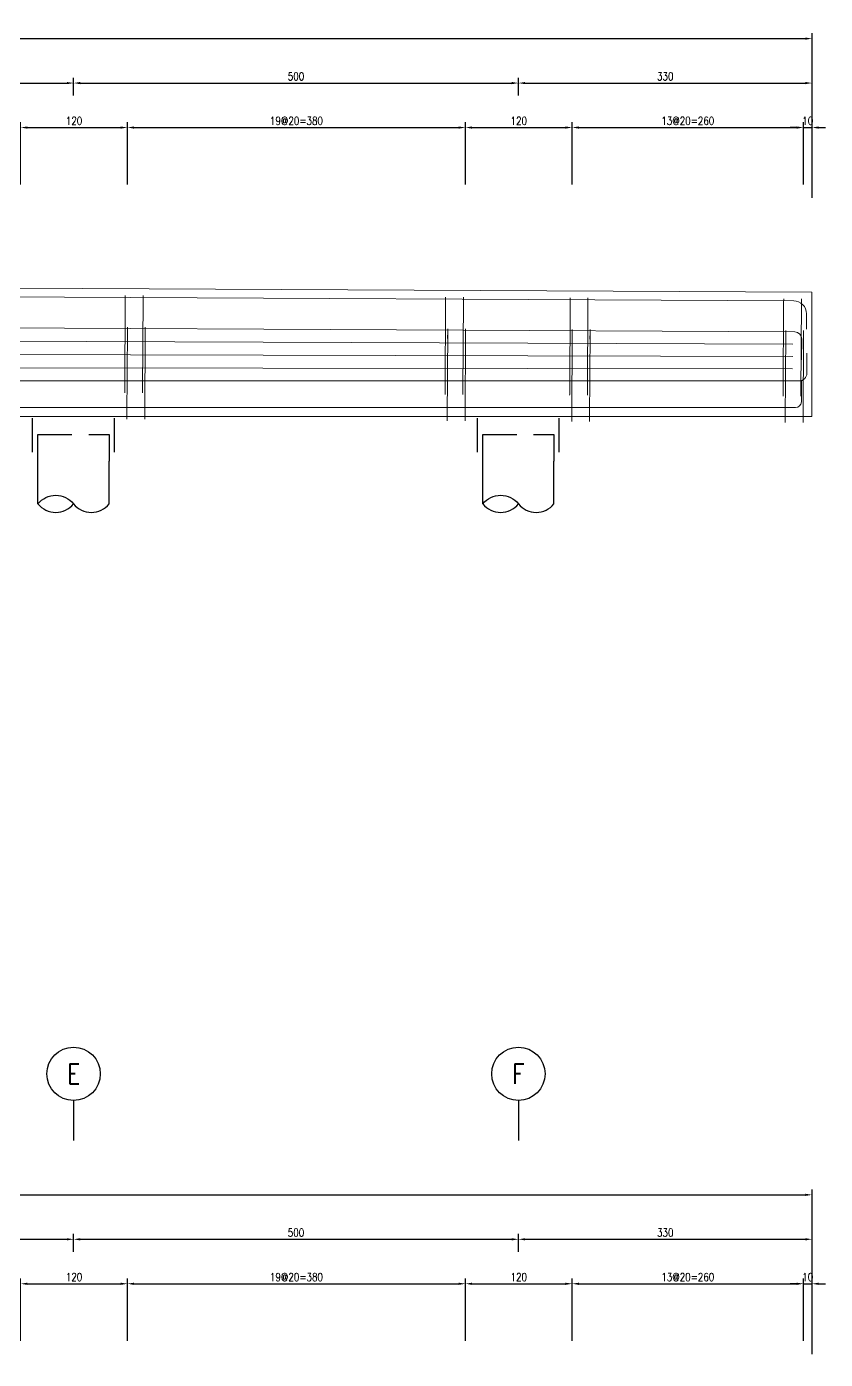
# Model space of a CAD drawing. Extents: x -4754 to 4976, y -19960 to 3841.
# Drawn here: x 1832 to 2730, y -3660 to -2161 of the extents above; entities that cross this region are included whole.
import ezdxf
from ezdxf.enums import TextEntityAlignment as Align

# ---------------------------------------------------------------- set-up
doc = ezdxf.new("R2010")
doc.units = 0
doc.header["$LTSCALE"] = 3
doc.linetypes.add('DASHED', pattern=[19.05, 12.7, -6.35])
doc.layers.get('0').update_dxf_attribs({"linetype": 'CONTINUOUS'})
doc.layers.add('HB_0', color=7, linetype='CONTINUOUS', transparency=0.5)
doc.layers.add('HB_DIM', color=1, linetype='CONTINUOUS')
doc.layers.add('鋼筋', color=3, linetype='CONTINUOUS')
doc.styles.get("Standard").update_dxf_attribs({"font": 'ROMANS.shx', "width": 0.8, "bigfont": 'chineset.shx'})
doc.dimstyles.new('30', dxfattribs={"dimscale": 3, "dimtxt": 3, "dimasz": 2.5, "dimexe": 2, "dimexo": 2, "dimgap": 1, "dimtad": 1, "dimdsep": 46, "dimtxsty": 'Standard', "dimcen": 0, "dimclrd": 256, "dimclre": 256, "dimclrt": 2, "dimadec": 0, "dimazin": 0, "dimtfac": 1, "dimtix": 1, "dimtmove": 2, "dimatfit": 3, "dimfxl": 1, "dimtolj": 1, "dimtzin": 0, "dimarcsym": 0})

# ---------------------------------------------------------------- blocks, each defined once
blk = doc.blocks.new('pile_vertical')
at = {"color": 252, "linetype": 'DASHED'}
for p, q in [((-46, -40), (-46, 0)), ((46, -40), (46, 0))]:
    blk.add_line(p, q, dxfattribs=at)
at = {"linetype": 'Continuous'}
for p, q in [((-40, -98.1), (-40, -50)), ((40, -98.1), (40, -50))]:
    blk.add_line(p, q, dxfattribs=at)
at = {"color": 252, "linetype": 'DASHED'}
blk.add_lwpolyline([(-40, -50), (-40, -20), (40, -20), (40, -50)], dxfattribs=at)
at = {"linetype": 'Continuous'}
for points in [[(-40, -98.1, -0.48), (0, -98.1, 0.48), (40, -98.1, 0.48)], [(-40, -98.1, 0.48), (0, -98.1, 0.48)]]:
    blk.add_lwpolyline(points, format="xyb", dxfattribs=at)
blk = doc.blocks.new('*D125')
at = {"layer": 'HB_DIM', "linetype": 'Continuous', "lineweight": -2}
for p, q in [((1825.1, -2338.8), (1825.1, -2268.8)), ((1832.6, -2274.8), (1937.6, -2274.8)), ((1945.1, -2338.8), (1945.1, -2268.8))]:
    blk.add_line(p, q, dxfattribs=at)
at = {"layer": 'HB_DIM'}
for points in [[(1832.6, -2273.6), (1832.6, -2276.1), (1825.1, -2274.8)], [(1937.6, -2276.1), (1937.6, -2273.6), (1945.1, -2274.8)]]:
    blk.add_solid(points, dxfattribs=at)
at = {"layer": 'HB_DIM', "color": 2, "linetype": 'Continuous', "insert": (1885.1, -2267.3), "char_height": 9, "attachment_point": 5, "rotation": 0}
blk.add_mtext('\\A1;120', dxfattribs=at)
blk = doc.blocks.new('*D126')
at = {"layer": 'HB_DIM', "linetype": 'Continuous', "lineweight": -2}
for p, q in [((1945.1, -2338.8), (1945.1, -2268.8)), ((1952.6, -2274.8), (2317.5, -2274.8)), ((2325, -2338.8), (2325, -2268.8))]:
    blk.add_line(p, q, dxfattribs=at)
at = {"layer": 'HB_DIM'}
for points in [[(1952.6, -2273.6), (1952.6, -2276.1), (1945.1, -2274.8)], [(2317.5, -2276.1), (2317.5, -2273.6), (2325, -2274.8)]]:
    blk.add_solid(points, dxfattribs=at)
at = {"layer": 'HB_DIM', "color": 2, "linetype": 'Continuous', "insert": (2135.1, -2267.3), "char_height": 9, "attachment_point": 5, "rotation": 0}
blk.add_mtext('\\A1;19@20=380', dxfattribs=at)
blk = doc.blocks.new('*D127')
at = {"layer": 'HB_DIM', "linetype": 'Continuous', "lineweight": -2}
for p, q in [((2325, -2338.8), (2325, -2268.8)), ((2332.5, -2274.8), (2437.5, -2274.8)), ((2445, -2338.8), (2445, -2268.8))]:
    blk.add_line(p, q, dxfattribs=at)
at = {"layer": 'HB_DIM'}
for points in [[(2332.5, -2273.6), (2332.5, -2276.1), (2325, -2274.8)], [(2437.5, -2276.1), (2437.5, -2273.6), (2445, -2274.8)]]:
    blk.add_solid(points, dxfattribs=at)
at = {"layer": 'HB_DIM', "color": 2, "linetype": 'Continuous', "insert": (2385, -2267.3), "char_height": 9, "attachment_point": 5, "rotation": 0}
blk.add_mtext('\\A1;120', dxfattribs=at)
blk = doc.blocks.new('*D128')
at = {"layer": 'HB_DIM', "linetype": 'Continuous', "lineweight": -2}
for p, q in [((2445, -2338.8), (2445, -2268.8)), ((2452.5, -2274.8), (2697.5, -2274.8)), ((2705, -2338.8), (2705, -2268.8))]:
    blk.add_line(p, q, dxfattribs=at)
at = {"layer": 'HB_DIM'}
for points in [[(2452.5, -2273.6), (2452.5, -2276.1), (2445, -2274.8)], [(2697.5, -2276.1), (2697.5, -2273.6), (2705, -2274.8)]]:
    blk.add_solid(points, dxfattribs=at)
at = {"layer": 'HB_DIM', "color": 2, "linetype": 'Continuous', "insert": (2575, -2267.3), "char_height": 9, "attachment_point": 5, "rotation": 0}
blk.add_mtext('\\A1;13@20=260', dxfattribs=at)
blk = doc.blocks.new('*D129')
at = {"layer": 'HB_DIM', "linetype": 'Continuous', "lineweight": -2}
for p, q in [((2697.5, -2274.8), (2690, -2274.8)), ((2705, -2338.8), (2705, -2268.8)), ((2705, -2274.8), (2714.6, -2274.8)), ((2714.6, -2338.8), (2714.6, -2268.8)), ((2722.1, -2274.8), (2729.6, -2274.8))]:
    blk.add_line(p, q, dxfattribs=at)
at = {"layer": 'HB_DIM'}
for points in [[(2697.5, -2276.1), (2697.5, -2273.6), (2705, -2274.8)], [(2722.1, -2273.6), (2722.1, -2276.1), (2714.6, -2274.8)]]:
    blk.add_solid(points, dxfattribs=at)
at = {"layer": 'HB_DIM', "color": 2, "linetype": 'Continuous', "insert": (2709.8, -2267.3), "char_height": 9, "attachment_point": 5, "rotation": 0}
blk.add_mtext('\\A1;10', dxfattribs=at)
blk = doc.blocks.new('*D130')
at = {"layer": 'HB_DIM', "linetype": 'Continuous', "lineweight": -2}
for p, q in [((-265.4, -2338.8), (-265.4, -2168.8)), ((2714.6, -2353.8), (2714.6, -2168.8)), ((-257.9, -2174.8), (2707.1, -2174.8))]:
    blk.add_line(p, q, dxfattribs=at)
at = {"layer": 'HB_DIM'}
for points in [[(-257.9, -2173.6), (-257.9, -2176.1), (-265.4, -2174.8)], [(2707.1, -2176.1), (2707.1, -2173.6), (2714.6, -2174.8)]]:
    blk.add_solid(points, dxfattribs=at)
at = {"layer": 'HB_DIM', "color": 2, "linetype": 'Continuous', "insert": (1224.6, -2167.3), "char_height": 9, "attachment_point": 5, "rotation": 0}
blk.add_mtext('\\A1;2980', dxfattribs=at)
blk = doc.blocks.new('*D135')
at = {"layer": 'HB_DIM', "linetype": 'Continuous', "lineweight": -2}
for p, q in [((1384.6, -2238.8), (1384.6, -2218.8)), ((1392.1, -2224.8), (1877.1, -2224.8)), ((1884.6, -2238.8), (1884.6, -2218.8))]:
    blk.add_line(p, q, dxfattribs=at)
at = {"layer": 'HB_DIM'}
for points in [[(1392.1, -2223.6), (1392.1, -2226.1), (1384.6, -2224.8)], [(1877.1, -2226.1), (1877.1, -2223.6), (1884.6, -2224.8)]]:
    blk.add_solid(points, dxfattribs=at)
at = {"layer": 'HB_DIM', "color": 2, "linetype": 'Continuous', "insert": (1634.6, -2217.3), "char_height": 9, "attachment_point": 5, "rotation": 0}
blk.add_mtext('\\A1;500', dxfattribs=at)
blk = doc.blocks.new('*D136')
at = {"layer": 'HB_DIM', "linetype": 'Continuous', "lineweight": -2}
for p, q in [((1884.6, -2238.8), (1884.6, -2218.8)), ((1892.1, -2224.8), (2377.1, -2224.8)), ((2384.6, -2238.8), (2384.6, -2218.8))]:
    blk.add_line(p, q, dxfattribs=at)
at = {"layer": 'HB_DIM'}
for points in [[(1892.1, -2223.6), (1892.1, -2226.1), (1884.6, -2224.8)], [(2377.1, -2226.1), (2377.1, -2223.6), (2384.6, -2224.8)]]:
    blk.add_solid(points, dxfattribs=at)
at = {"layer": 'HB_DIM', "color": 2, "linetype": 'Continuous', "insert": (2134.6, -2217.3), "char_height": 9, "attachment_point": 5, "rotation": 0}
blk.add_mtext('\\A1;500', dxfattribs=at)
blk = doc.blocks.new('*D137')
at = {"layer": 'HB_DIM', "linetype": 'Continuous', "lineweight": -2}
for p, q in [((2384.6, -2238.8), (2384.6, -2218.8)), ((2392.1, -2224.8), (2707.1, -2224.8)), ((2714.6, -2338.8), (2714.6, -2218.8))]:
    blk.add_line(p, q, dxfattribs=at)
at = {"layer": 'HB_DIM'}
for points in [[(2392.1, -2223.6), (2392.1, -2226.1), (2384.6, -2224.8)], [(2707.1, -2226.1), (2707.1, -2223.6), (2714.6, -2224.8)]]:
    blk.add_solid(points, dxfattribs=at)
at = {"layer": 'HB_DIM', "color": 2, "linetype": 'Continuous', "insert": (2549.6, -2217.3), "char_height": 9, "attachment_point": 5, "rotation": 0}
blk.add_mtext('\\A1;330', dxfattribs=at)
blk = doc.blocks.new('line_guide')
at = {"color": 4, "linetype": 'Continuous'}
blk.add_line((0, 0), (0, -45), dxfattribs=at)
blk.add_circle((0, 30), 30, dxfattribs=at)
at = {"color": 4, "linetype": 'Continuous', "width": 0.8}
blk.add_attdef('A', text='', height=22.5, dxfattribs=at).set_placement((0, 30), align=Align.MIDDLE)
blk = doc.blocks.new('*D151')
at = {"layer": 'HB_DIM', "linetype": 'Continuous', "lineweight": -2}
for p, q in [((1825.1, -3638.8), (1825.1, -3568.8)), ((1832.6, -3574.8), (1937.6, -3574.8)), ((1945.1, -3638.8), (1945.1, -3568.8))]:
    blk.add_line(p, q, dxfattribs=at)
at = {"layer": 'HB_DIM'}
for points in [[(1832.6, -3573.6), (1832.6, -3576.1), (1825.1, -3574.8)], [(1937.6, -3576.1), (1937.6, -3573.6), (1945.1, -3574.8)]]:
    blk.add_solid(points, dxfattribs=at)
at = {"layer": 'HB_DIM', "color": 2, "linetype": 'Continuous', "insert": (1885.1, -3567.3), "char_height": 9, "attachment_point": 5, "rotation": 0}
blk.add_mtext('\\A1;120', dxfattribs=at)
blk = doc.blocks.new('*D152')
at = {"layer": 'HB_DIM', "linetype": 'Continuous', "lineweight": -2}
for p, q in [((1945.1, -3638.8), (1945.1, -3568.8)), ((1952.6, -3574.8), (2317.5, -3574.8)), ((2325, -3638.8), (2325, -3568.8))]:
    blk.add_line(p, q, dxfattribs=at)
at = {"layer": 'HB_DIM'}
for points in [[(1952.6, -3573.6), (1952.6, -3576.1), (1945.1, -3574.8)], [(2317.5, -3576.1), (2317.5, -3573.6), (2325, -3574.8)]]:
    blk.add_solid(points, dxfattribs=at)
at = {"layer": 'HB_DIM', "color": 2, "linetype": 'Continuous', "insert": (2135.1, -3567.3), "char_height": 9, "attachment_point": 5, "rotation": 0}
blk.add_mtext('\\A1;19@20=380', dxfattribs=at)
blk = doc.blocks.new('*D153')
at = {"layer": 'HB_DIM', "linetype": 'Continuous', "lineweight": -2}
for p, q in [((2325, -3638.8), (2325, -3568.8)), ((2332.5, -3574.8), (2437.5, -3574.8)), ((2445, -3638.8), (2445, -3568.8))]:
    blk.add_line(p, q, dxfattribs=at)
at = {"layer": 'HB_DIM'}
for points in [[(2332.5, -3573.6), (2332.5, -3576.1), (2325, -3574.8)], [(2437.5, -3576.1), (2437.5, -3573.6), (2445, -3574.8)]]:
    blk.add_solid(points, dxfattribs=at)
at = {"layer": 'HB_DIM', "color": 2, "linetype": 'Continuous', "insert": (2385, -3567.3), "char_height": 9, "attachment_point": 5, "rotation": 0}
blk.add_mtext('\\A1;120', dxfattribs=at)
blk = doc.blocks.new('*D154')
at = {"layer": 'HB_DIM', "linetype": 'Continuous', "lineweight": -2}
for p, q in [((2445, -3638.8), (2445, -3568.8)), ((2452.5, -3574.8), (2697.5, -3574.8)), ((2705, -3638.8), (2705, -3568.8))]:
    blk.add_line(p, q, dxfattribs=at)
at = {"layer": 'HB_DIM'}
for points in [[(2452.5, -3573.6), (2452.5, -3576.1), (2445, -3574.8)], [(2697.5, -3576.1), (2697.5, -3573.6), (2705, -3574.8)]]:
    blk.add_solid(points, dxfattribs=at)
at = {"layer": 'HB_DIM', "color": 2, "linetype": 'Continuous', "insert": (2575, -3567.3), "char_height": 9, "attachment_point": 5, "rotation": 0}
blk.add_mtext('\\A1;13@20=260', dxfattribs=at)
blk = doc.blocks.new('*D155')
at = {"layer": 'HB_DIM', "linetype": 'Continuous', "lineweight": -2}
for p, q in [((2697.5, -3574.8), (2690, -3574.8)), ((2705, -3638.8), (2705, -3568.8)), ((2705, -3574.8), (2714.6, -3574.8)), ((2714.6, -3638.8), (2714.6, -3568.8)), ((2722.1, -3574.8), (2729.6, -3574.8))]:
    blk.add_line(p, q, dxfattribs=at)
at = {"layer": 'HB_DIM'}
for points in [[(2697.5, -3576.1), (2697.5, -3573.6), (2705, -3574.8)], [(2722.1, -3573.6), (2722.1, -3576.1), (2714.6, -3574.8)]]:
    blk.add_solid(points, dxfattribs=at)
at = {"layer": 'HB_DIM', "color": 2, "linetype": 'Continuous', "insert": (2709.8, -3567.3), "char_height": 9, "attachment_point": 5, "rotation": 0}
blk.add_mtext('\\A1;10', dxfattribs=at)
blk = doc.blocks.new('*D156')
at = {"layer": 'HB_DIM', "linetype": 'Continuous', "lineweight": -2}
for p, q in [((-265.4, -3638.8), (-265.4, -3468.8)), ((-257.9, -3474.8), (2707.1, -3474.8)), ((2714.6, -3653.8), (2714.6, -3468.8))]:
    blk.add_line(p, q, dxfattribs=at)
at = {"layer": 'HB_DIM'}
for points in [[(-257.9, -3473.6), (-257.9, -3476.1), (-265.4, -3474.8)], [(2707.1, -3476.1), (2707.1, -3473.6), (2714.6, -3474.8)]]:
    blk.add_solid(points, dxfattribs=at)
at = {"layer": 'HB_DIM', "color": 2, "linetype": 'Continuous', "insert": (1224.6, -3467.3), "char_height": 9, "attachment_point": 5, "rotation": 0}
blk.add_mtext('\\A1;2980', dxfattribs=at)
blk = doc.blocks.new('*D161')
at = {"layer": 'HB_DIM', "linetype": 'Continuous', "lineweight": -2}
for p, q in [((1384.6, -3538.8), (1384.6, -3518.8)), ((1884.6, -3538.8), (1884.6, -3518.8)), ((1392.1, -3524.8), (1877.1, -3524.8))]:
    blk.add_line(p, q, dxfattribs=at)
at = {"layer": 'HB_DIM'}
for points in [[(1392.1, -3523.6), (1392.1, -3526.1), (1384.6, -3524.8)], [(1877.1, -3526.1), (1877.1, -3523.6), (1884.6, -3524.8)]]:
    blk.add_solid(points, dxfattribs=at)
at = {"layer": 'HB_DIM', "color": 2, "linetype": 'Continuous', "insert": (1634.6, -3517.3), "char_height": 9, "attachment_point": 5, "rotation": 0}
blk.add_mtext('\\A1;500', dxfattribs=at)
blk = doc.blocks.new('*D162')
at = {"layer": 'HB_DIM', "linetype": 'Continuous', "lineweight": -2}
for p, q in [((1884.6, -3538.8), (1884.6, -3518.8)), ((2384.6, -3538.8), (2384.6, -3518.8)), ((1892.1, -3524.8), (2377.1, -3524.8))]:
    blk.add_line(p, q, dxfattribs=at)
at = {"layer": 'HB_DIM'}
for points in [[(1892.1, -3523.6), (1892.1, -3526.1), (1884.6, -3524.8)], [(2377.1, -3526.1), (2377.1, -3523.6), (2384.6, -3524.8)]]:
    blk.add_solid(points, dxfattribs=at)
at = {"layer": 'HB_DIM', "color": 2, "linetype": 'Continuous', "insert": (2134.6, -3517.3), "char_height": 9, "attachment_point": 5, "rotation": 0}
blk.add_mtext('\\A1;500', dxfattribs=at)
blk = doc.blocks.new('*D163')
at = {"layer": 'HB_DIM', "linetype": 'Continuous', "lineweight": -2}
for p, q in [((2384.6, -3538.8), (2384.6, -3518.8)), ((2714.6, -3638.8), (2714.6, -3518.8)), ((2392.1, -3524.8), (2707.1, -3524.8))]:
    blk.add_line(p, q, dxfattribs=at)
at = {"layer": 'HB_DIM'}
for points in [[(2392.1, -3523.6), (2392.1, -3526.1), (2384.6, -3524.8)], [(2707.1, -3526.1), (2707.1, -3523.6), (2714.6, -3524.8)]]:
    blk.add_solid(points, dxfattribs=at)
at = {"layer": 'HB_DIM', "color": 2, "linetype": 'Continuous', "insert": (2549.6, -3517.3), "char_height": 9, "attachment_point": 5, "rotation": 0}
blk.add_mtext('\\A1;330', dxfattribs=at)

msp = doc.modelspace()

# ---------------------------------------------------------------- linework, layer by layer
at = {"layer": 'HB_0', "lineweight": 5}
msp.add_lwpolyline([(-265.427, -2599.802), (-265.427, -2444.802), (2714.573, -2459.802), (2714.573, -2599.802), (-265.427, -2599.802)], dxfattribs=at)
at = {"layer": '鋼筋', "lineweight": 5}
for p, q in [((-244.987, -2454.905, -38), (2694.033, -2469.698, -38)), ((-244.987, -2454.905, -27.143), (2694.033, -2469.698, -27.143)), ((-244.987, -2454.905, -16.286), (2694.033, -2469.698, -16.286)), ((-244.987, -2454.905, -5.429), (2694.033, -2469.698, -5.429)), ((-244.987, -2454.905, 5.429), (2694.033, -2469.698, 5.429)), ((-244.987, -2454.905, 16.286), (2694.033, -2469.698, 16.286)), ((-244.987, -2454.905, 27.143), (2694.033, -2469.698, 27.143)), ((-244.987, -2454.905, 38), (2694.033, -2469.698, 38)), ((1942.73, -2466.875, 40.245), (1942.211, -2570.014, 40.245)), ((1942.211, -2570.014, -40.245), (1942.73, -2466.875, -40.245)), ((1942.692, -2474.495, 33.895), (1942.73, -2466.875, 33.895)), ((1942.73, -2466.875, -33.895), (1942.692, -2474.495, -33.895)), ((1962.73, -2466.975, 40.245), (1962.211, -2570.115, 40.245)), ((1962.211, -2570.115, -40.245), (1962.73, -2466.975, -40.245)), ((1962.692, -2474.595, 33.895), (1962.73, -2466.975, 33.895)), ((1962.73, -2466.975, -33.895), (1962.692, -2474.595, -33.895)), ((2302.726, -2468.687, 40.245), (2302.207, -2571.826, 40.245)), ((2302.207, -2571.826, -40.245), (2302.726, -2468.687, -40.245)), ((2302.688, -2476.307, 33.895), (2302.726, -2468.687, 33.895)), ((2302.726, -2468.687, -33.895), (2302.688, -2476.307, -33.895)), ((2322.726, -2468.787, 40.245), (2322.206, -2571.927, 40.245)), ((2322.206, -2571.927, -40.245), (2322.726, -2468.787, -40.245)), ((2322.687, -2476.407, 33.895), (2322.726, -2468.787, 33.895)), ((2322.726, -2468.787, -33.895), (2322.687, -2476.407, -33.895)), ((2442.724, -2469.391, 40.245), (2442.205, -2572.531, 40.245)), ((2442.205, -2572.531, -40.245), (2442.724, -2469.391, -40.245)), ((2442.686, -2477.011, 33.895), (2442.724, -2469.391, 33.895)), ((2442.724, -2469.391, -33.895), (2442.686, -2477.011, -33.895)), ((2462.724, -2469.492, 40.245), (2462.205, -2572.631, 40.245)), ((2462.205, -2572.631, -40.245), (2462.724, -2469.492, -40.245)), ((2462.686, -2477.112, 33.895), (2462.724, -2469.492, 33.895)), ((2462.724, -2469.492, -33.895), (2462.686, -2477.112, -33.895)), ((2682.721, -2470.599, 40.245), (2682.202, -2573.739, 40.245)), ((2682.202, -2573.739, -40.245), (2682.721, -2470.599, -40.245)), ((2682.683, -2478.219, 33.895), (2682.721, -2470.599, 33.895)), ((2682.721, -2470.599, -33.895), (2682.683, -2478.219, -33.895)), ((2702.721, -2470.7, 40.245), (2702.202, -2573.839, 40.245)), ((2702.202, -2573.839, -40.245), (2702.721, -2470.7, -40.245)), ((2702.682, -2478.32, 33.895), (2702.721, -2470.7, 33.895)), ((2702.721, -2470.7, -33.895), (2702.682, -2478.32, -33.895)), ((2708.45, -2484.261, -38), (2708.364, -2501.381, -38)), ((2708.45, -2484.261, -27.143), (2708.364, -2501.381, -27.143)), ((2708.45, -2484.261, -16.286), (2708.364, -2501.381, -16.286)), ((2708.45, -2484.261, -5.429), (2708.364, -2501.381, -5.429)), ((2708.45, -2484.261, 5.429), (2708.364, -2501.381, 5.429)), ((2708.45, -2484.261, 16.286), (2708.364, -2501.381, 16.286)), ((2708.45, -2484.261, 27.143), (2708.364, -2501.381, 27.143)), ((2708.45, -2484.261, 38), (2708.364, -2501.381, 38)), ((-245.103, -2489.902, -50), (2695.282, -2504.703, -50)), ((-245.103, -2489.902, -35.714), (2695.282, -2504.703, -35.714)), ((-245.103, -2489.902, -21.429), (2695.282, -2504.703, -21.429)), ((-245.103, -2489.902, -7.143), (2695.282, -2504.703, -7.143)), ((-245.103, -2489.902, 7.143), (2695.282, -2504.703, 7.143)), ((-245.103, -2489.902, 21.429), (2695.282, -2504.703, 21.429)), ((-245.103, -2489.902, 35.714), (2695.282, -2504.703, 35.714)), ((-245.103, -2489.902, 50), (2695.282, -2504.703, 50)), ((-242.961, -2507.406, -50), (2692.983, -2518.449, -50)), ((-242.961, -2507.406, 50), (2692.983, -2518.449, 50)), ((1945.092, -2502.419, 51.745), (1944.603, -2599.556, 51.745)), ((1944.603, -2599.556, -51.745), (1945.092, -2502.419, -51.745)), ((1945.053, -2510.039, 45.395), (1945.092, -2502.419, 45.395)), ((1945.092, -2502.419, -45.395), (1945.053, -2510.039, -45.395)), ((1965.091, -2502.519, 51.745), (1964.602, -2599.657, 51.745)), ((1964.602, -2599.657, -51.745), (1965.091, -2502.519, -51.745)), ((1965.053, -2510.139, 45.395), (1965.091, -2502.519, 45.395)), ((1965.091, -2502.519, -45.395), (1965.053, -2510.139, -45.395)), ((2305.087, -2504.231, 51.745), (2304.598, -2601.368, 51.745)), ((2304.598, -2601.368, -51.745), (2305.087, -2504.231, -51.745)), ((2305.049, -2511.851, 45.395), (2305.087, -2504.231, 45.395)), ((2305.087, -2504.231, -45.395), (2305.049, -2511.851, -45.395)), ((2325.087, -2504.331, 51.745), (2324.598, -2601.469, 51.745)), ((2324.598, -2601.469, -51.745), (2325.087, -2504.331, -51.745)), ((2325.048, -2511.951, 45.395), (2325.087, -2504.331, 45.395)), ((2325.087, -2504.331, -45.395), (2325.048, -2511.951, -45.395)), ((2445.085, -2504.935, 51.745), (2444.596, -2602.073, 51.745)), ((2444.596, -2602.073, -51.745), (2445.085, -2504.935, -51.745)), ((2445.047, -2512.555, 45.395), (2445.085, -2504.935, 45.395)), ((2445.085, -2504.935, -45.395), (2445.047, -2512.555, -45.395)), ((2465.085, -2505.036, 51.745), (2464.596, -2602.174, 51.745)), ((2464.596, -2602.174, -51.745), (2465.085, -2505.036, -51.745)), ((2465.047, -2512.656, 45.395), (2465.085, -2505.036, 45.395)), ((2465.085, -2505.036, -45.395), (2465.047, -2512.656, -45.395)), ((2685.082, -2506.144, 51.745), (2684.593, -2603.281, 51.745)), ((2684.593, -2603.281, -51.745), (2685.082, -2506.144, -51.745)), ((2685.044, -2513.763, 45.395), (2685.082, -2506.144, 45.395)), ((2685.082, -2506.144, -45.395), (2685.044, -2513.763, -45.395)), ((2703.013, -2512.512, -50), (2702.895, -2535.852, -50)), ((2703.013, -2512.512, -35.714), (2702.895, -2535.852, -35.714)), ((2703.013, -2512.512, -21.429), (2702.895, -2535.852, -21.429)), ((2703.013, -2512.512, -7.143), (2702.895, -2535.852, -7.143)), ((2703.013, -2512.512, 7.143), (2702.895, -2535.852, 7.143)), ((2703.013, -2512.512, 21.429), (2702.895, -2535.852, 21.429)), ((2703.013, -2512.512, 35.714), (2702.895, -2535.852, 35.714)), ((2703.013, -2512.512, 50), (2702.895, -2535.852, 50)), ((2705.082, -2506.244, 51.745), (2704.593, -2603.382, 51.745)), ((2704.593, -2603.382, -51.745), (2705.082, -2506.244, -51.745)), ((2705.044, -2513.864, 45.395), (2705.082, -2506.244, 45.395)), ((2705.082, -2506.244, -45.395), (2705.044, -2513.864, -45.395)), ((-243.049, -2524.898, -50), (2692.906, -2532.206, -50)), ((-243.049, -2524.898, 50), (2692.906, -2532.206, 50)), ((2708.819, -2550.927, -50), (2708.932, -2528.502, -50)), ((2708.819, -2550.927, -35.714), (2708.932, -2528.502, -35.714)), ((2708.819, -2550.927, -21.429), (2708.932, -2528.502, -21.429)), ((2708.819, -2550.927, -7.143), (2708.932, -2528.502, -7.143)), ((2708.819, -2550.927, 7.143), (2708.932, -2528.502, 7.143)), ((2708.819, -2550.927, 21.429), (2708.932, -2528.502, 21.429)), ((2708.819, -2550.927, 35.714), (2708.932, -2528.502, 35.714)), ((2708.819, -2550.927, 50), (2708.932, -2528.502, 50)), ((-243.137, -2542.39, -50), (2692.825, -2545.964, -50)), ((-243.137, -2542.39, 50), (2692.825, -2545.964, 50)), ((-250.29, -2559.832, -50), (2699.93, -2559.772, -50)), ((-250.29, -2559.832, -35.714), (2699.93, -2559.772, -35.714)), ((-250.29, -2559.832, -21.429), (2699.93, -2559.772, -21.429)), ((-250.29, -2559.832, -7.143), (2699.93, -2559.772, -7.143)), ((-250.29, -2559.832, 7.143), (2699.93, -2559.772, 7.143)), ((-250.29, -2559.832, 21.429), (2699.93, -2559.772, 21.429)), ((-250.29, -2559.832, 35.714), (2699.93, -2559.772, 35.714)), ((-250.29, -2559.832, 50), (2699.93, -2559.772, 50)), ((2702.657, -2583.09, -50), (2702.78, -2558.787, -50)), ((2702.657, -2583.09, -35.714), (2702.78, -2558.787, -35.714)), ((2702.657, -2583.09, -21.429), (2702.78, -2558.787, -21.429)), ((2702.657, -2583.09, -7.143), (2702.78, -2558.787, -7.143)), ((2702.657, -2583.09, 7.143), (2702.78, -2558.787, 7.143)), ((2702.657, -2583.09, 21.429), (2702.78, -2558.787, 21.429)), ((2702.657, -2583.09, 35.714), (2702.78, -2558.787, 35.714)), ((2702.657, -2583.09, 50), (2702.78, -2558.787, 50)), ((1942.195, -2573.189, 37.07), (1942.195, -2573.189, -37.07)), ((1962.195, -2573.29, 37.07), (1962.195, -2573.29, -37.07)), ((2302.191, -2575.001, 37.07), (2302.191, -2575.001, -37.07)), ((2322.19, -2575.102, 37.07), (2322.19, -2575.102, -37.07)), ((2442.189, -2575.706, 37.07), (2442.189, -2575.706, -37.07)), ((2462.189, -2575.806, 37.07), (2462.189, -2575.806, -37.07)), ((2682.186, -2576.914, 37.07), (2682.186, -2576.914, -37.07)), ((2702.186, -2577.014, 37.07), (2702.186, -2577.014, -37.07)), ((-246.657, -2589.862, -50), (2695.973, -2589.742, -50)), ((-246.657, -2589.862, -35.714), (2695.973, -2589.742, -35.714)), ((-246.657, -2589.862, -21.429), (2695.973, -2589.742, -21.429)), ((-246.657, -2589.862, -7.143), (2695.973, -2589.742, -7.143)), ((-246.657, -2589.862, 7.143), (2695.973, -2589.742, 7.143)), ((-246.657, -2589.862, 21.429), (2695.973, -2589.742, 21.429)), ((-246.657, -2589.862, 35.714), (2695.973, -2589.742, 35.714)), ((-246.657, -2589.862, 50), (2695.973, -2589.742, 50)), ((1944.587, -2602.731, 48.57), (1944.587, -2602.731, -48.57)), ((1964.586, -2602.832, 48.57), (1964.586, -2602.832, -48.57)), ((2304.582, -2604.543, 48.57), (2304.582, -2604.543, -48.57)), ((2324.582, -2604.644, 48.57), (2324.582, -2604.644, -48.57)), ((2444.58, -2605.248, 48.57), (2444.58, -2605.248, -48.57)), ((2464.58, -2605.349, 48.57), (2464.58, -2605.349, -48.57)), ((2684.577, -2606.456, 48.57), (2684.577, -2606.456, -48.57)), ((2704.577, -2606.557, 48.57), (2704.577, -2606.557, -48.57))]:
    msp.add_line(p, q, dxfattribs=at)
at = {"layer": '鋼筋', "lineweight": 5, "extrusion": (0.999987, -0.005033, 0)}
for centre, start, end in [((-2457.065, 37.07, 1955.123), 270, 90), ((-2457.065, -37.07, 1955.123), 270, 90), ((-2457.065, 37.07, 1975.123), 270, 90), ((-2457.065, -37.07, 1975.123), 270, 90), ((-2457.065, 37.07, 2315.123), 270, 90), ((-2457.065, -37.07, 2315.123), 270, 90), ((-2457.065, 37.07, 2335.123), 270, 90), ((-2457.065, -37.07, 2335.123), 270, 90), ((-2457.065, 37.07, 2455.123), 270, 90), ((-2457.065, -37.07, 2455.123), 270, 90), ((-2457.065, 37.07, 2475.123), 270, 90), ((-2457.065, -37.07, 2475.123), 270, 90), ((-2457.065, 37.07, 2695.123), 270, 90), ((-2457.065, -37.07, 2695.123), 270, 90), ((-2457.065, 37.07, 2715.123), 270, 90), ((-2457.065, -37.07, 2715.123), 270, 90), ((-2492.596, 48.57, 1957.663), 270, 90), ((-2492.596, -48.57, 1957.663), 270, 90), ((-2492.596, 48.57, 1977.663), 270, 90), ((-2492.596, -48.57, 1977.663), 270, 90), ((-2492.596, 48.57, 2317.663), 270, 90), ((-2492.596, -48.57, 2317.663), 270, 90), ((-2492.596, 48.57, 2337.663), 270, 90), ((-2492.596, -48.57, 2337.663), 270, 90), ((-2492.596, 48.57, 2457.663), 270, 90), ((-2492.596, -48.57, 2457.663), 270, 90), ((-2492.596, 48.57, 2477.663), 270, 90), ((-2492.596, -48.57, 2477.663), 270, 90), ((-2492.596, 48.57, 2697.663), 270, 90), ((-2492.596, -48.57, 2697.663), 270, 90), ((-2492.596, 48.57, 2717.663), 270, 90), ((-2492.596, -48.57, 2717.663), 270, 90), ((-2560.205, 37.07, 1955.123), 90, 180), ((-2560.205, -37.07, 1955.123), 180, 270), ((-2560.205, 37.07, 1975.123), 90, 180), ((-2560.205, -37.07, 1975.123), 180, 270), ((-2560.205, 37.07, 2315.123), 90, 180), ((-2560.205, -37.07, 2315.123), 180, 270), ((-2560.205, 37.07, 2335.123), 90, 180), ((-2560.205, -37.07, 2335.123), 180, 270), ((-2560.205, 37.07, 2455.123), 90, 180), ((-2560.205, -37.07, 2455.123), 180, 270), ((-2560.205, 37.07, 2475.123), 90, 180), ((-2560.205, -37.07, 2475.123), 180, 270), ((-2560.205, 37.07, 2695.123), 90, 180), ((-2560.205, -37.07, 2695.123), 180, 270), ((-2560.205, 37.07, 2715.123), 90, 180), ((-2560.205, -37.07, 2715.123), 180, 270), ((-2589.735, 48.57, 1957.663), 90, 180), ((-2589.735, -48.57, 1957.663), 180, 270), ((-2589.735, 48.57, 1977.663), 90, 180), ((-2589.735, -48.57, 1977.663), 180, 270), ((-2589.735, 48.57, 2317.663), 90, 180), ((-2589.735, -48.57, 2317.663), 180, 270), ((-2589.735, 48.57, 2337.663), 90, 180), ((-2589.735, -48.57, 2337.663), 180, 270), ((-2589.735, 48.57, 2457.663), 90, 180), ((-2589.735, -48.57, 2457.663), 180, 270), ((-2589.735, 48.57, 2477.663), 90, 180), ((-2589.735, -48.57, 2477.663), 180, 270), ((-2589.735, 48.57, 2697.663), 90, 180), ((-2589.735, -48.57, 2697.663), 180, 270), ((-2589.735, 48.57, 2717.663), 90, 180), ((-2589.735, -48.57, 2717.663), 180, 270)]:
    msp.add_arc(centre, 3.175, start, end, dxfattribs=at)
at = {"layer": '鋼筋', "lineweight": 5, "extrusion": (0, 0, -1)}
for centre, radius, start in [((-2693.96, -2484.188, 38), 14.49, 90.288399), ((-2693.96, -2484.188, 27.143), 14.49, 90.288399), ((-2693.96, -2484.188, 16.286), 14.49, 90.288399), ((-2693.96, -2484.188, 5.429), 14.49, 90.288399), ((-2693.96, -2484.188, -5.429), 14.49, 90.288399), ((-2693.96, -2484.188, -16.286), 14.49, 90.288399), ((-2693.96, -2484.188, -27.143), 14.49, 90.288399), ((-2693.96, -2484.188, -38), 14.49, 90.288399), ((-2695.243, -2512.473, 50), 7.77, 90.288403), ((-2695.243, -2512.473, 35.714), 7.77, 90.288403), ((-2695.243, -2512.473, 21.429), 7.77, 90.288403), ((-2695.243, -2512.473, 7.143), 7.77, 90.288403), ((-2695.243, -2512.473, -7.143), 7.77, 90.288403), ((-2695.243, -2512.473, -21.429), 7.77, 90.288403), ((-2695.243, -2512.473, -35.714), 7.77, 90.288403), ((-2695.243, -2512.473, -50), 7.77, 90.288403)]:
    msp.add_arc(centre, radius, start, 180.288399, dxfattribs=at)
at = {"layer": '鋼筋', "lineweight": 5}
for centre, radius, start in [((2699.929, -2550.882, -50), 8.89, 270.001166), ((2699.929, -2550.882, -35.714), 8.89, 270.001166), ((2699.929, -2550.882, -21.429), 8.89, 270.001166), ((2699.929, -2550.882, -7.143), 8.89, 270.001166), ((2699.929, -2550.882, 7.143), 8.89, 270.001166), ((2699.929, -2550.882, 21.429), 8.89, 270.001166), ((2699.929, -2550.882, 35.714), 8.89, 270.001166), ((2699.929, -2550.882, 50), 8.89, 270.001166), ((2695.972, -2583.057, -50), 6.685, 270.002342), ((2695.972, -2583.057, -35.714), 6.685, 270.002342), ((2695.972, -2583.057, -21.429), 6.685, 270.002342), ((2695.972, -2583.057, -7.143), 6.685, 270.002342), ((2695.972, -2583.057, 7.143), 6.685, 270.002342), ((2695.972, -2583.057, 21.429), 6.685, 270.002342), ((2695.972, -2583.057, 35.714), 6.685, 270.002342), ((2695.972, -2583.057, 50), 6.685, 270.002342)]:
    msp.add_arc(centre, radius, start, 359.711601, dxfattribs=at)

# ---------------------------------------------------------------- block references
at = {"layer": 'HB_0', "linetype": 'Continuous'}
for p in [(1884.573, -2599.802), (2384.573, -2599.802)]:
    msp.add_blockref('pile_vertical', p, dxfattribs=at)
for p, values in [((1884.573, -3368.802), {'A': 'E'}), ((2384.573, -3368.802), {'A': 'F'})]:
    msp.add_blockref('line_guide', p, dxfattribs=at).add_auto_attribs(values)

# ---------------------------------------------------------------- dimensions: what is measured, and where the dimension line sits
at = {"layer": 'HB_DIM', "linetype": 'Continuous'}
for base, p1, p2, picture, middle in [((2714.573, -2174.802), (-265.427, -2344.802), (2714.573, -2359.802), '*D130', (1224.573, -2167.302)), ((1884.573, -2224.802), (1384.573, -2244.802, 641), (1884.573, -2244.802, 1141), '*D135', (1634.573, -2217.302)), ((2384.573, -2224.802), (1884.573, -2244.802, 1141), (2384.573, -2244.802, 1641), '*D136', (2134.573, -2217.302)), ((2714.573, -2224.802), (2384.573, -2244.802, 1641), (2714.573, -2344.802), '*D137', (2549.573, -2217.302)), ((1945.053, -2274.802), (1825.055, -2344.802, 45.395), (1945.053, -2344.802, 45.395), '*D125', (1885.054, -2267.302)), ((2445.047, -2274.802), (2325.048, -2344.802, 45.395), (2445.047, -2344.802, 45.395), '*D127', (2385.048, -2267.302)), ((2714.573, -2274.802), (2705.044, -2344.802, 45.395), (2714.573, -2344.802), '*D129', (2709.808, -2267.302)), ((2714.573, -3474.802), (-265.427, -3644.802), (2714.573, -3659.802), '*D156', (1224.573, -3467.302)), ((1884.573, -3524.802), (1384.573, -3544.802, 201), (1884.573, -3544.802, 701), '*D161', (1634.573, -3517.302)), ((2384.573, -3524.802), (1884.573, -3544.802, 701), (2384.573, -3544.802, 1201), '*D162', (2134.573, -3517.302)), ((2714.573, -3524.802), (2384.573, -3544.802, 1201), (2714.573, -3644.802), '*D163', (2549.573, -3517.302)), ((1945.053, -3574.802), (1825.055, -3644.802, 45.395), (1945.053, -3644.802, 45.395), '*D151', (1885.054, -3567.302)), ((2445.047, -3574.802), (2325.048, -3644.802, 45.395), (2445.047, -3644.802, 45.395), '*D153', (2385.048, -3567.302)), ((2714.573, -3574.802), (2705.044, -3644.802, 45.395), (2714.573, -3644.802), '*D155', (2709.808, -3567.302))]:
    dim = msp.add_linear_dim(base=base, p1=p1, p2=p2, angle=0, dimstyle='30', override={"dimdec": 0, "dimpost": '<>'}, dxfattribs=at)
    dim.commit()
    dim.dimension.update_dxf_attribs({"geometry": picture, "text_midpoint": middle})
for base, p1, p2, text, picture, middle in [((2325.048, -2274.802), (1945.053, -2344.802, 45.395), (2325.048, -2344.802, 45.395), '19@20=<>', '*D126', (2135.051, -2267.302)), ((2705.044, -2274.802), (2445.047, -2344.802, 45.395), (2705.044, -2344.802, 45.395), '13@20=<>', '*D128', (2575.045, -2267.302)), ((2325.048, -3574.802), (1945.053, -3644.802, 45.395), (2325.048, -3644.802, 45.395), '19@20=<>', '*D152', (2135.051, -3567.302)), ((2705.044, -3574.802), (2445.047, -3644.802, 45.395), (2705.044, -3644.802, 45.395), '13@20=<>', '*D154', (2575.045, -3567.302))]:
    dim = msp.add_linear_dim(base=base, p1=p1, p2=p2, angle=0, text=text, dimstyle='30', override={"dimdec": 0, "dimpost": '<>'}, dxfattribs=at)
    dim.commit()
    dim.dimension.update_dxf_attribs({"geometry": picture, "text_midpoint": middle})

doc.saveas('drawing.dxf')
